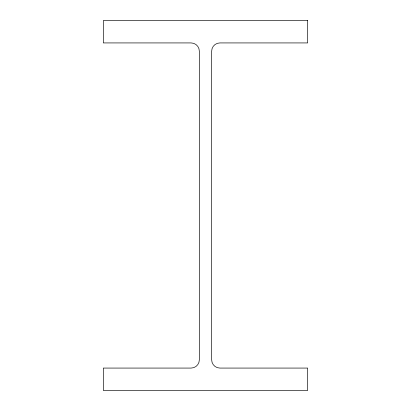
<?xml version="1.0" encoding="UTF-8"?>
<svg xmlns="http://www.w3.org/2000/svg" width="411" height="411" viewBox="0 0 411 411"><rect width="100%" height="100%" fill="white"/><g stroke="black" fill="none" stroke-linecap="round" stroke-linejoin="round"><path stroke-width="0.62" d="M307.685 20.55L103.315 20.55L103.315 42.929L191.105 42.929A8.225 8.225 0 0 1 199.33 51.154L199.33 359.846A8.225 8.225 0 0 1 191.105 368.071L103.315 368.071L103.315 390.45L307.685 390.45L307.685 368.071L219.895 368.071A8.225 8.225 0 0 1 211.67 359.846L211.67 51.154A8.225 8.225 0 0 1 219.895 42.929L307.685 42.929L307.685 20.55"/></g></svg>
